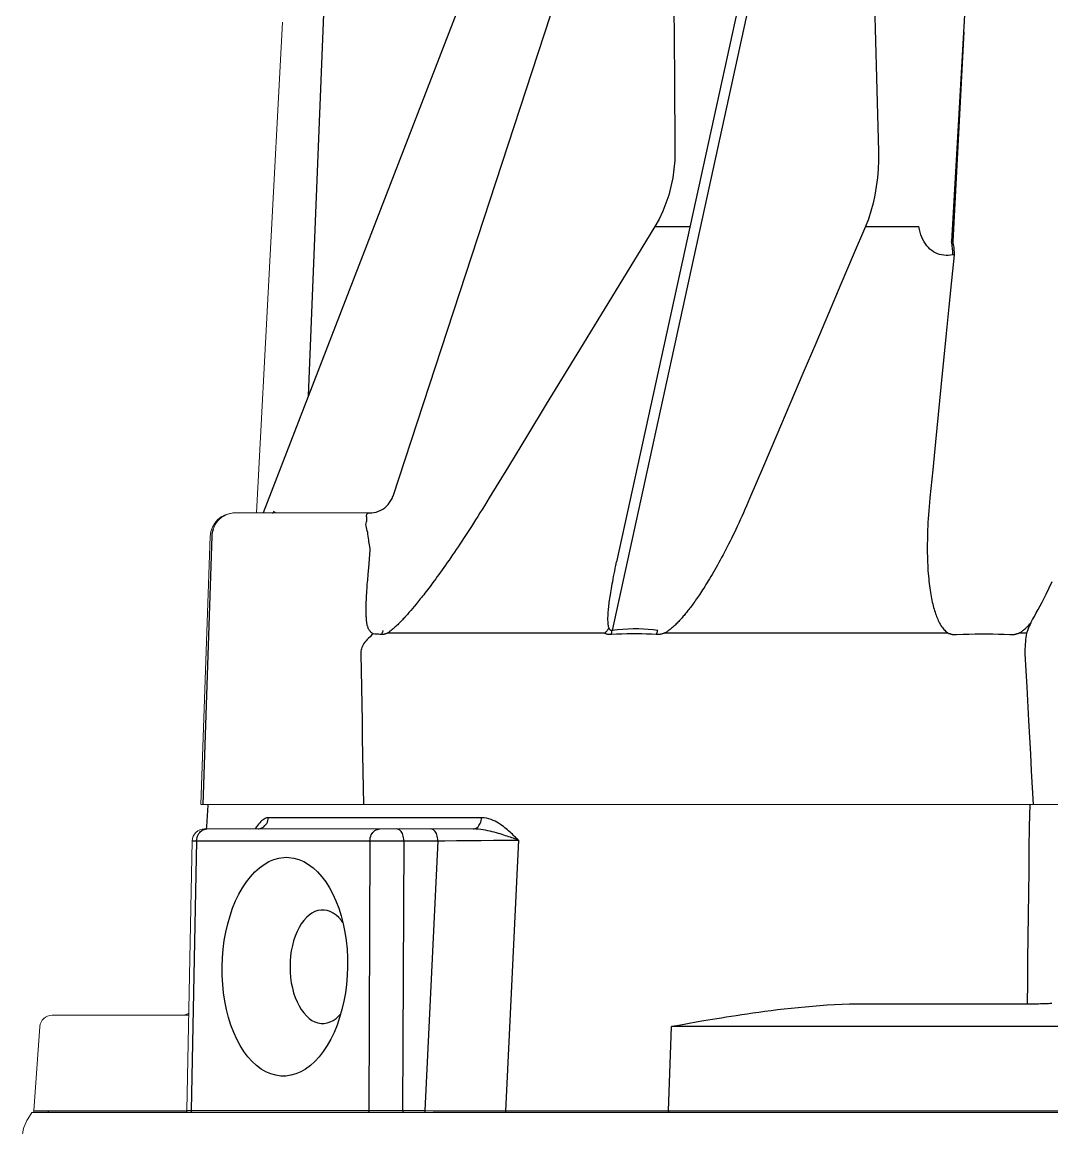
# Model space of a CAD drawing. Header units: millimetres. Extents: x 100 to 1590, y 100 to 694.
# Drawn here: x 1476.108 to 1477.299, y 503.2 to 504.48 of the extents above; entities that cross this region are included whole.
import ezdxf

# ---------------------------------------------------------------- set-up
doc = ezdxf.new("R2010")
doc.units = ezdxf.units.MM
doc.layers.add('OUTLINE', color=6, linetype='Continuous', lineweight=9)

msp = doc.modelspace()

# ---------------------------------------------------------------- linework, layer by layer
at = {"color": 9, "linetype": 'Continuous'}
for p, q in [((1477.2274, 504.9952), (1477.1834, 504.2256)), ((1476.9707, 504.5979), (1476.7908, 503.7758)), ((1476.4396, 504.0472), (1476.4582, 504.5099)), ((1476.8624, 504.4998), (1476.863, 504.415)), ((1477.0944, 504.5), (1477.0966, 504.4151)), ((1477.1978, 504.4682), (1477.1848, 504.2258)), ((1476.863, 504.415), (1476.8635, 504.3298)), ((1477.0966, 504.4151), (1477.0989, 504.3298)), ((1476.8403, 504.2431), (1476.8199, 504.2097)), ((1476.8403, 504.2431), (1476.881, 504.2431)), ((1477.084, 504.2431), (1477.1455, 504.2431)), ((1477.1848, 504.2258), (1477.1834, 504.2256)), ((1477.1865, 504.2105), (1477.1851, 504.2103)), ((1476.4015, 503.9121), (1476.3989, 503.9118)), ((1476.399, 503.9124), (1476.4, 503.9141)), ((1476.3278, 503.8847), (1476.3174, 503.5743)), ((1476.5093, 503.8484), (1476.511, 503.8685)), ((1476.5081, 503.8338), (1476.5086, 503.8408)), ((1476.5086, 503.8408), (1476.5093, 503.8484)), ((1476.5074, 503.8253), (1476.5077, 503.8294)), ((1476.5077, 503.8294), (1476.5081, 503.8338)), ((1477.2928, 503.8178), (1477.3, 503.8325)), ((1476.5068, 503.8158), (1476.507, 503.8194)), ((1476.5599, 503.8011), (1476.5579, 503.7987)), ((1476.562, 503.8036), (1476.5599, 503.8011)), ((1476.5579, 503.7987), (1476.5559, 503.7964)), ((1476.7822, 503.7726), (1476.5307, 503.7726)), ((1477.1797, 503.7726), (1476.8511, 503.7726)), ((1477.1895, 503.7715), (1477.1896, 503.771)), ((1477.2702, 503.7726), (1477.2611, 503.7726)), ((1476.5002, 503.7487), (1476.5009, 503.7097)), ((1476.5009, 503.7097), (1476.5016, 503.6708)), ((1477.2704, 503.7102), (1477.2725, 503.6715)), ((1477.2757, 503.6133), (1477.2778, 503.5743)), ((1476.322, 503.5489), (1476.3238, 503.5739)), ((1476.6399, 503.5592), (1476.3933, 503.5592)), ((1476.3204, 503.5461), (1476.3219, 503.5462)), ((1476.3218, 503.5461), (1476.322, 503.5489)), ((1476.3784, 503.5471), (1476.3778, 503.5462)), ((1476.3819, 503.5463), (1476.3835, 503.5466)), ((1476.3835, 503.5466), (1476.3851, 503.5472)), ((1476.3103, 503.5324), (1476.304, 503.2204)), ((1476.3053, 503.5324), (1476.3103, 503.5324)), ((1476.3103, 503.5324), (1476.5107, 503.5324)), ((1476.5107, 503.5324), (1476.5094, 503.2204)), ((1476.5168, 503.5324), (1476.5219, 503.5325)), ((1476.5219, 503.5325), (1476.5274, 503.5325)), ((1476.5274, 503.5325), (1476.5333, 503.5325)), ((1476.5333, 503.5325), (1476.5391, 503.5325)), ((1476.5391, 503.5325), (1476.5447, 503.5324)), ((1476.5447, 503.5324), (1476.5499, 503.5324)), ((1476.5499, 503.5324), (1476.5485, 503.2204)), ((1476.5499, 503.5324), (1476.5893, 503.5324)), ((1476.5893, 503.5324), (1476.5744, 503.2204)), ((1476.6108, 503.5327), (1476.6249, 503.5328)), ((1476.6249, 503.5328), (1476.6393, 503.533)), ((1476.6393, 503.533), (1476.6535, 503.5331)), ((1476.6535, 503.5331), (1476.6668, 503.5331)), ((1476.6668, 503.5331), (1476.6751, 503.5331)), ((1476.6826, 503.5331), (1476.6676, 503.2197)), ((1476.6751, 503.5331), (1476.6826, 503.5331)), ((1477.2731, 503.3436), (1477.0821, 503.3436)), ((1476.8559, 503.22), (1476.8595, 503.3175)), ((1476.8656, 503.3186), (1476.8595, 503.3175)), ((1478.0184, 503.3175), (1476.8595, 503.3175)), ((1476.8724, 503.3198), (1476.8656, 503.3186)), ((1476.8799, 503.3212), (1476.8724, 503.3198)), ((1476.8881, 503.3226), (1476.8799, 503.3212)), ((1476.897, 503.3241), (1476.8881, 503.3226)), ((1476.1154, 503.2112), (1476.1154, 503.2112)), ((1476.1219, 503.22), (1476.2989, 503.22)), ((1476.2989, 503.2204), (1476.304, 503.2204)), ((1476.304, 503.2204), (1476.5094, 503.2204)), ((1476.5094, 503.2204), (1476.5155, 503.2204)), ((1476.5155, 503.2204), (1476.5205, 503.2204)), ((1476.5205, 503.2204), (1476.5261, 503.2204)), ((1476.5261, 503.2204), (1476.5319, 503.2204)), ((1476.5319, 503.2204), (1476.5406, 503.2204)), ((1476.5406, 503.2204), (1476.5485, 503.2204)), ((1476.5485, 503.2204), (1476.5744, 503.2204)), ((1476.6386, 503.2201), (1476.6588, 503.22)), ((1476.6588, 503.22), (1476.6676, 503.22)), ((1476.6676, 503.22), (1478.756, 503.22))]:
    msp.add_line(p, q, dxfattribs=at)
at = {"color": 7, "linetype": 'Continuous'}
for p, q in [((1476.6523, 504.5978), (1476.3873, 503.9118)), ((1476.7552, 504.5964), (1476.5372, 503.9309)), ((1476.9578, 504.5936), (1476.7961, 503.855)), ((1476.4001, 503.9131), (1476.4003, 503.9132)), ((1476.3815, 503.5463), (1476.3818, 503.5464)), ((1476.3818, 503.5464), (1476.3823, 503.5465)), ((1476.3823, 503.5465), (1476.3823, 503.5465))]:
    msp.add_line(p, q, dxfattribs=at)
at = {"color": 9, "linetype": 'Continuous'}
for points in [[(1476.8635, 504.3298), (1476.8633, 504.3196), (1476.8624, 504.3093), (1476.8609, 504.2992), (1476.8589, 504.2893), (1476.8563, 504.2795), (1476.8531, 504.27), (1476.8494, 504.2607), (1476.8451, 504.2517), (1476.8403, 504.2431)], [(1477.0989, 504.3298), (1477.0989, 504.3196), (1477.0985, 504.3093), (1477.0976, 504.2992), (1477.0963, 504.2893), (1477.0947, 504.2795), (1477.0926, 504.27), (1477.0901, 504.2607), (1477.0872, 504.2517), (1477.084, 504.2431)], [(1477.084, 504.2431), (1477.0698, 504.2099), (1477.0555, 504.1764), (1477.041, 504.1424), (1477.0264, 504.1079), (1477.0115, 504.073), (1476.9965, 504.0377), (1476.9813, 504.0019), (1476.9659, 503.9657), (1476.9503, 503.9291)], [(1477.1851, 504.2103), (1477.1824, 504.2098), (1477.1797, 504.2096), (1477.1771, 504.2096), (1477.1745, 504.2098), (1477.172, 504.2102), (1477.1696, 504.2108), (1477.1672, 504.2116), (1477.1649, 504.2126), (1477.1626, 504.2139), (1477.1605, 504.2153), (1477.1585, 504.217), (1477.1566, 504.2188), (1477.1548, 504.2208), (1477.1532, 504.2231), (1477.1517, 504.2254), (1477.1503, 504.228), (1477.1491, 504.2307), (1477.148, 504.2335), (1477.147, 504.2366), (1477.1462, 504.2397), (1477.1455, 504.2431)], [(1477.1851, 504.2103), (1477.1851, 504.2118), (1477.185, 504.2133), (1477.1848, 504.215), (1477.1847, 504.2167), (1477.1845, 504.2184), (1477.1843, 504.2201), (1477.184, 504.2219), (1477.1837, 504.2237), (1477.1834, 504.2256)], [(1477.1848, 504.2258), (1477.1851, 504.224), (1477.1854, 504.2222), (1477.1857, 504.2204), (1477.1859, 504.2186), (1477.1861, 504.2169), (1477.1862, 504.2152), (1477.1863, 504.2136), (1477.1864, 504.212), (1477.1865, 504.2105)], [(1476.8199, 504.2097), (1476.7784, 504.1419), (1476.7574, 504.1074)], [(1477.1865, 504.2105), (1477.1835, 504.1805), (1477.1804, 504.1501), (1477.1774, 504.1195), (1477.1712, 504.0574)], [(1476.7574, 504.1074), (1476.7146, 504.0374), (1476.6929, 504.0017), (1476.6709, 503.9656), (1476.6487, 503.9291)], [(1477.1712, 504.0574), (1477.168, 504.0258), (1477.1649, 503.9939), (1477.1617, 503.9616), (1477.1584, 503.9291)], [(1476.6487, 503.9291), (1476.6459, 503.9245), (1476.6432, 503.9201), (1476.6405, 503.9158), (1476.6379, 503.9117), (1476.6354, 503.9076), (1476.6329, 503.9037), (1476.6305, 503.8999), (1476.6281, 503.8962), (1476.6258, 503.8926), (1476.6235, 503.8891), (1476.6213, 503.8857), (1476.6191, 503.8823), (1476.6169, 503.879), (1476.6148, 503.8758), (1476.6127, 503.8726), (1476.6106, 503.8695), (1476.6085, 503.8664), (1476.6064, 503.8634), (1476.6043, 503.8603), (1476.6022, 503.8573), (1476.6002, 503.8544), (1476.5982, 503.8515), (1476.5961, 503.8486), (1476.5942, 503.8459), (1476.5923, 503.8432), (1476.5904, 503.8406), (1476.5886, 503.8381), (1476.5868, 503.8357), (1476.5851, 503.8333), (1476.5834, 503.8311), (1476.5818, 503.8289), (1476.5802, 503.8268), (1476.5787, 503.8247), (1476.5772, 503.8227), (1476.5757, 503.8208), (1476.5743, 503.819), (1476.5729, 503.8172), (1476.5716, 503.8155), (1476.5703, 503.8138), (1476.569, 503.8122), (1476.5678, 503.8107), (1476.5666, 503.8092), (1476.5654, 503.8077), (1476.5642, 503.8063), (1476.562, 503.8036)], [(1476.9503, 503.9291), (1476.9483, 503.9245), (1476.9464, 503.9201), (1476.9445, 503.9158), (1476.9427, 503.9117), (1476.9409, 503.9076), (1476.9391, 503.9037), (1476.9373, 503.8999), (1476.9356, 503.8962), (1476.9339, 503.8926), (1476.9322, 503.8891), (1476.9305, 503.8857), (1476.9289, 503.8823), (1476.9272, 503.879), (1476.9256, 503.8758), (1476.924, 503.8726), (1476.9224, 503.8695), (1476.9208, 503.8664), (1476.9191, 503.8634), (1476.9175, 503.8603), (1476.9159, 503.8573), (1476.9143, 503.8544), (1476.9127, 503.8515), (1476.9111, 503.8486), (1476.9095, 503.8458), (1476.908, 503.8432), (1476.9065, 503.8406), (1476.905, 503.8381), (1476.9036, 503.8357), (1476.9021, 503.8333), (1476.9008, 503.8311), (1476.8994, 503.8289), (1476.8981, 503.8267), (1476.8968, 503.8247), (1476.8955, 503.8227), (1476.8943, 503.8208), (1476.8931, 503.819), (1476.8919, 503.8172), (1476.8907, 503.8155), (1476.8896, 503.8138), (1476.8885, 503.8122), (1476.8874, 503.8107), (1476.8864, 503.8092), (1476.8853, 503.8077), (1476.8843, 503.8063), (1476.8833, 503.8049), (1476.8823, 503.8036), (1476.8814, 503.8023), (1476.8804, 503.8011), (1476.8795, 503.7999), (1476.8786, 503.7987), (1476.8777, 503.7976), (1476.8768, 503.7964), (1476.8759, 503.7953), (1476.875, 503.7943), (1476.8741, 503.7932), (1476.8732, 503.7922), (1476.8724, 503.7912), (1476.8715, 503.7902), (1476.8706, 503.7892), (1476.8697, 503.7882), (1476.8688, 503.7872), (1476.8679, 503.7862), (1476.867, 503.7853), (1476.866, 503.7843), (1476.8651, 503.7834), (1476.8642, 503.7825), (1476.8632, 503.7816), (1476.8623, 503.7807), (1476.8614, 503.7799), (1476.8605, 503.7791), (1476.8596, 503.7783), (1476.8587, 503.7776), (1476.8578, 503.7769), (1476.8569, 503.7763), (1476.8561, 503.7757), (1476.8553, 503.7751), (1476.8544, 503.7745), (1476.8536, 503.774), (1476.8528, 503.7735), (1476.852, 503.773), (1476.8511, 503.7726)], [(1477.1584, 503.9291), (1477.1579, 503.924), (1477.1575, 503.9191), (1477.1571, 503.9144), (1477.1568, 503.9097), (1477.1565, 503.9052), (1477.1562, 503.9008), (1477.156, 503.8965), (1477.1558, 503.8924), (1477.1557, 503.8883), (1477.1556, 503.8843), (1477.1555, 503.8803), (1477.1554, 503.8765), (1477.1554, 503.8727), (1477.1554, 503.8689), (1477.1554, 503.8652), (1477.1555, 503.8616), (1477.1556, 503.858), (1477.1557, 503.8546), (1477.1559, 503.8512), (1477.156, 503.848), (1477.1562, 503.8448), (1477.1565, 503.8417), (1477.1567, 503.8387), (1477.157, 503.8358), (1477.1573, 503.833), (1477.1576, 503.8302), (1477.1579, 503.8276), (1477.1582, 503.8249), (1477.1586, 503.8224), (1477.159, 503.8199), (1477.1594, 503.8175), (1477.1598, 503.8152), (1477.1602, 503.8129), (1477.1607, 503.8107), (1477.1612, 503.8085), (1477.1616, 503.8065), (1477.1622, 503.8044), (1477.1627, 503.8025), (1477.1632, 503.8006), (1477.1638, 503.7987), (1477.1643, 503.7969), (1477.1649, 503.7952), (1477.1655, 503.7935), (1477.1661, 503.7918), (1477.1668, 503.7903), (1477.1675, 503.7887), (1477.1681, 503.7872), (1477.1689, 503.7858), (1477.1696, 503.7844), (1477.1703, 503.783), (1477.1711, 503.7817), (1477.172, 503.7805), (1477.1728, 503.7793), (1477.1737, 503.7781), (1477.1746, 503.777), (1477.1755, 503.776), (1477.1765, 503.7751), (1477.1775, 503.7742), (1477.1786, 503.7733), (1477.1797, 503.7726)], [(1476.5061, 503.8984), (1476.5065, 503.9), (1476.5068, 503.9014), (1476.507, 503.9028), (1476.5072, 503.9041), (1476.5072, 503.9053), (1476.5071, 503.9063)], [(1476.5071, 503.9063), (1476.5069, 503.9076), (1476.5069, 503.9087), (1476.507, 503.9095), (1476.5072, 503.9103), (1476.5075, 503.9108), (1476.508, 503.9113), (1476.5087, 503.9116), (1476.5096, 503.9118), (1476.5106, 503.9118)], [(1476.3294, 503.8931), (1476.3286, 503.8904), (1476.328, 503.8875), (1476.3278, 503.8847)], [(1476.5093, 503.8804), (1476.509, 503.8827), (1476.5087, 503.8849), (1476.5084, 503.887), (1476.5081, 503.8891), (1476.5077, 503.8911), (1476.5073, 503.893), (1476.5069, 503.8949), (1476.5065, 503.8967), (1476.5061, 503.8984)], [(1476.511, 503.8685), (1476.5108, 503.8706), (1476.5106, 503.8727), (1476.5103, 503.8747), (1476.51, 503.8767), (1476.5096, 503.8786), (1476.5093, 503.8804)], [(1476.7873, 503.7786), (1476.787, 503.7794), (1476.7868, 503.7804), (1476.7865, 503.7814), (1476.7864, 503.7825), (1476.7862, 503.7836), (1476.7861, 503.7849), (1476.7861, 503.7862), (1476.786, 503.7876), (1476.786, 503.7891), (1476.786, 503.7906), (1476.7861, 503.7922), (1476.7862, 503.7938), (1476.7863, 503.7955), (1476.7864, 503.7972), (1476.7865, 503.799), (1476.7867, 503.8008), (1476.7869, 503.8026), (1476.7871, 503.8046), (1476.7873, 503.8065), (1476.7876, 503.8085), (1476.7879, 503.8106), (1476.7882, 503.8128), (1476.7885, 503.8149), (1476.7888, 503.8172), (1476.7892, 503.8196), (1476.7896, 503.822), (1476.79, 503.8245), (1476.7905, 503.8271), (1476.791, 503.8297), (1476.7915, 503.8325), (1476.792, 503.8353), (1476.7926, 503.8383), (1476.7932, 503.8413), (1476.7939, 503.8444), (1476.7945, 503.8477), (1476.7952, 503.851), (1476.7961, 503.855)], [(1476.507, 503.8194), (1476.5072, 503.8213), (1476.5074, 503.8253)], [(1476.5085, 503.7788), (1476.5083, 503.7795), (1476.5081, 503.7802), (1476.5079, 503.7809), (1476.5077, 503.7817), (1476.5076, 503.7824), (1476.5074, 503.7832), (1476.5073, 503.784), (1476.5072, 503.7849), (1476.507, 503.7858), (1476.5069, 503.7867), (1476.5068, 503.7877), (1476.5067, 503.7886), (1476.5066, 503.7897), (1476.5066, 503.7907), (1476.5065, 503.7918), (1476.5065, 503.7929), (1476.5064, 503.7941), (1476.5064, 503.7953), (1476.5063, 503.7965), (1476.5063, 503.7977), (1476.5063, 503.799), (1476.5063, 503.8004), (1476.5063, 503.8017), (1476.5064, 503.8031), (1476.5064, 503.8045), (1476.5064, 503.806), (1476.5065, 503.8075), (1476.5065, 503.8091), (1476.5066, 503.8107), (1476.5067, 503.8123), (1476.5068, 503.8158)], [(1477.275, 503.7848), (1477.2772, 503.7884), (1477.2794, 503.7921), (1477.2815, 503.796), (1477.2837, 503.8001), (1477.286, 503.8043), (1477.2882, 503.8087), (1477.2905, 503.8132), (1477.2928, 503.8178)], [(1476.5559, 503.7964), (1476.5549, 503.7953), (1476.554, 503.7943), (1476.553, 503.7932), (1476.5521, 503.7922), (1476.5512, 503.7912), (1476.5502, 503.7902), (1476.5493, 503.7892), (1476.5484, 503.7882), (1476.5475, 503.7872), (1476.5465, 503.7862), (1476.5456, 503.7853), (1476.5447, 503.7843), (1476.5437, 503.7834), (1476.5428, 503.7825), (1476.5418, 503.7816), (1476.5409, 503.7807), (1476.54, 503.7799), (1476.5391, 503.7791), (1476.5383, 503.7783), (1476.5374, 503.7776), (1476.5366, 503.7769), (1476.5358, 503.7763), (1476.5351, 503.7757), (1476.5343, 503.7751), (1476.5335, 503.7745), (1476.5328, 503.774), (1476.5321, 503.7735), (1476.5314, 503.773), (1476.5307, 503.7726)], [(1476.5146, 503.7718), (1476.5143, 503.772), (1476.5139, 503.7722), (1476.5136, 503.7724), (1476.5132, 503.7726), (1476.5129, 503.7729), (1476.5125, 503.7731), (1476.5122, 503.7734), (1476.5118, 503.7738), (1476.5115, 503.7741), (1476.5112, 503.7745), (1476.5108, 503.7749), (1476.5105, 503.7754), (1476.5101, 503.7759), (1476.5098, 503.7764), (1476.5095, 503.777), (1476.5092, 503.7775), (1476.5088, 503.7782), (1476.5085, 503.7788)], [(1476.5238, 503.771), (1476.5241, 503.7715), (1476.5244, 503.772), (1476.5247, 503.7725), (1476.525, 503.7731), (1476.5252, 503.7736), (1476.5255, 503.7741), (1476.5257, 503.7747), (1476.526, 503.7752), (1476.5262, 503.7758)], [(1476.7822, 503.7726), (1476.7828, 503.7732), (1476.7834, 503.7738), (1476.784, 503.7745), (1476.7846, 503.7751), (1476.7852, 503.7758), (1476.7857, 503.7765), (1476.7863, 503.7772), (1476.7868, 503.7779), (1476.7873, 503.7786)], [(1476.7908, 503.7758), (1476.7905, 503.7757), (1476.7902, 503.7757), (1476.79, 503.7757), (1476.7897, 503.7757), (1476.7895, 503.7758), (1476.7892, 503.7759), (1476.789, 503.7761), (1476.7887, 503.7763), (1476.7885, 503.7765), (1476.7883, 503.7768), (1476.7881, 503.7771), (1476.7879, 503.7774), (1476.7877, 503.7778), (1476.7875, 503.7782), (1476.7873, 503.7786)], [(1476.7899, 503.771), (1476.7901, 503.7715), (1476.7902, 503.772), (1476.7903, 503.7725), (1476.7904, 503.7731), (1476.7905, 503.7736), (1476.7905, 503.7741), (1476.7906, 503.7747), (1476.7907, 503.7752), (1476.7908, 503.7758)], [(1476.8437, 503.7758), (1476.8382, 503.7764), (1476.8327, 503.7769), (1476.827, 503.7773), (1476.8212, 503.7775), (1476.8153, 503.7775), (1476.8093, 503.7773), (1476.8032, 503.777), (1476.797, 503.7765), (1476.7908, 503.7758)], [(1476.8418, 503.771), (1476.8421, 503.7715), (1476.8423, 503.772), (1476.8425, 503.7725), (1476.8427, 503.7731), (1476.8429, 503.7736), (1476.8432, 503.7741), (1476.8434, 503.7747), (1476.8435, 503.7752), (1476.8437, 503.7758)], [(1477.2611, 503.7726), (1477.2619, 503.773), (1477.2626, 503.7734), (1477.2634, 503.7739), (1477.2642, 503.7744), (1477.265, 503.775), (1477.2657, 503.7756), (1477.2665, 503.7762), (1477.2673, 503.7768), (1477.268, 503.7774), (1477.2688, 503.7781), (1477.2696, 503.7789), (1477.2703, 503.7796), (1477.2711, 503.7804), (1477.2719, 503.7812), (1477.2727, 503.782), (1477.2734, 503.7829), (1477.2742, 503.7838), (1477.275, 503.7848)], [(1477.275, 503.7848), (1477.2742, 503.7828), (1477.2734, 503.7808), (1477.2726, 503.7787), (1477.2718, 503.7767), (1477.271, 503.7746), (1477.2702, 503.7726)], [(1476.5091, 503.767), (1476.5076, 503.7654), (1476.5062, 503.7638), (1476.5049, 503.7623), (1476.5038, 503.7607), (1476.5029, 503.7592), (1476.5021, 503.7577), (1476.5014, 503.7562), (1476.5009, 503.7547), (1476.5005, 503.7532), (1476.5003, 503.7517), (1476.5002, 503.7502), (1476.5002, 503.7487)], [(1476.5146, 503.7718), (1476.5126, 503.7702), (1476.5108, 503.7686), (1476.5091, 503.767)], [(1476.5238, 503.771), (1476.5223, 503.7712), (1476.5208, 503.7714), (1476.5193, 503.7715), (1476.5177, 503.7716), (1476.5162, 503.7717), (1476.5146, 503.7718)], [(1476.5307, 503.7726), (1476.5302, 503.7724), (1476.5297, 503.7722), (1476.5292, 503.772), (1476.5287, 503.7718), (1476.5283, 503.7716), (1476.5278, 503.7715), (1476.5273, 503.7714), (1476.5268, 503.7712), (1476.5264, 503.7711), (1476.5259, 503.7711), (1476.5255, 503.771), (1476.525, 503.771), (1476.5246, 503.771), (1476.5242, 503.771), (1476.5238, 503.771)], [(1476.7899, 503.771), (1476.7895, 503.771), (1476.789, 503.771), (1476.7885, 503.771), (1476.7879, 503.771), (1476.7874, 503.771), (1476.7869, 503.7711), (1476.7864, 503.7712), (1476.7858, 503.7713), (1476.7853, 503.7714), (1476.7847, 503.7716), (1476.7842, 503.7717), (1476.7837, 503.7719), (1476.7832, 503.7721), (1476.7827, 503.7723), (1476.7822, 503.7726)], [(1476.8418, 503.771), (1476.8364, 503.7714), (1476.8308, 503.7717), (1476.8252, 503.7719), (1476.8195, 503.772), (1476.8137, 503.772), (1476.8079, 503.7719), (1476.802, 503.7717), (1476.796, 503.7714), (1476.7899, 503.771)], [(1476.8511, 503.7726), (1476.8505, 503.7724), (1476.8499, 503.7722), (1476.8493, 503.772), (1476.8487, 503.7718), (1476.848, 503.7716), (1476.8474, 503.7715), (1476.8468, 503.7714), (1476.8462, 503.7712), (1476.8455, 503.7711), (1476.8449, 503.7711), (1476.8442, 503.771), (1476.8436, 503.771), (1476.843, 503.771), (1476.8424, 503.771), (1476.8418, 503.771)], [(1477.1797, 503.7726), (1477.1801, 503.7724), (1477.1805, 503.7723), (1477.1809, 503.7722), (1477.1813, 503.7721), (1477.1817, 503.7719), (1477.1821, 503.7718), (1477.1825, 503.7717), (1477.1828, 503.7716), (1477.1832, 503.7715), (1477.1836, 503.7715), (1477.1839, 503.7714), (1477.1843, 503.7713), (1477.1846, 503.7713), (1477.185, 503.7712), (1477.1853, 503.7712), (1477.1856, 503.7711), (1477.186, 503.7711), (1477.1863, 503.771), (1477.1867, 503.771), (1477.187, 503.771), (1477.1874, 503.771), (1477.1877, 503.771), (1477.1881, 503.771), (1477.1884, 503.771), (1477.1888, 503.771), (1477.1892, 503.771), (1477.1967, 503.7714)], [(1477.1967, 503.7714), (1477.2038, 503.7717), (1477.2107, 503.7719), (1477.2176, 503.772), (1477.2244, 503.772), (1477.2311, 503.7719), (1477.2378, 503.7717), (1477.2443, 503.7714), (1477.2508, 503.771)], [(1477.2508, 503.771), (1477.2511, 503.771), (1477.2515, 503.771), (1477.2519, 503.771), (1477.2524, 503.771), (1477.2528, 503.771), (1477.2533, 503.771), (1477.2537, 503.771), (1477.2542, 503.771), (1477.2547, 503.7711), (1477.2551, 503.7712), (1477.2556, 503.7712), (1477.2561, 503.7713), (1477.2567, 503.7714), (1477.2572, 503.7715), (1477.2577, 503.7716), (1477.2582, 503.7718), (1477.2588, 503.7719), (1477.2593, 503.7721), (1477.2599, 503.7722), (1477.2605, 503.7724), (1477.2611, 503.7726)], [(1477.2702, 503.7726), (1477.2698, 503.7702), (1477.2694, 503.7677), (1477.2691, 503.7652), (1477.2688, 503.7625), (1477.2686, 503.7598), (1477.2684, 503.7571), (1477.2683, 503.7543), (1477.2683, 503.7515), (1477.2683, 503.7487)], [(1477.2683, 503.7487), (1477.2694, 503.7294), (1477.2704, 503.7102)], [(1477.2725, 503.6715), (1477.2746, 503.6327), (1477.2757, 503.6133)], [(1476.5016, 503.6708), (1476.5019, 503.6515), (1476.5026, 503.6128)], [(1476.5026, 503.6128), (1476.503, 503.5936), (1476.5033, 503.5743)], [(1477.2738, 503.5743), (1477.2734, 503.5489), (1477.273, 503.5234), (1477.2727, 503.4979), (1477.2723, 503.4723), (1477.272, 503.4467), (1477.2717, 503.421), (1477.2714, 503.3953), (1477.2711, 503.3695), (1477.2708, 503.3436)], [(1476.3933, 503.5592), (1476.3921, 503.5591), (1476.3909, 503.5589), (1476.3897, 503.5584), (1476.3884, 503.5577), (1476.3871, 503.5569), (1476.3858, 503.5559), (1476.3845, 503.5547), (1476.3832, 503.5533), (1476.3819, 503.5519), (1476.3807, 503.5503), (1476.3795, 503.5487), (1476.3784, 503.5471)], [(1476.3851, 503.5472), (1476.3866, 503.5479), (1476.3879, 503.5488), (1476.3892, 503.55), (1476.3903, 503.5512), (1476.3913, 503.5526), (1476.3921, 503.5542), (1476.3927, 503.5558), (1476.3931, 503.5575), (1476.3933, 503.5592)], [(1476.63, 503.5462), (1476.6313, 503.5463), (1476.6325, 503.5466), (1476.6337, 503.5472), (1476.6348, 503.5479), (1476.6358, 503.5488), (1476.6368, 503.55), (1476.6376, 503.5512), (1476.6384, 503.5526), (1476.639, 503.5542), (1476.6395, 503.5558), (1476.6398, 503.5575), (1476.6399, 503.5592)], [(1476.6826, 503.5331), (1476.6815, 503.5342), (1476.6804, 503.5353), (1476.6792, 503.5365), (1476.678, 503.5376), (1476.6768, 503.5388), (1476.6755, 503.54), (1476.6742, 503.5412), (1476.6728, 503.5425), (1476.6714, 503.5437), (1476.67, 503.545), (1476.6684, 503.5463), (1476.6668, 503.5476), (1476.6651, 503.5489), (1476.6634, 503.5502), (1476.6616, 503.5515), (1476.6596, 503.5527), (1476.6576, 503.5539), (1476.6555, 503.5551), (1476.6533, 503.5561), (1476.6509, 503.5571), (1476.6484, 503.5579), (1476.6457, 503.5585), (1476.6429, 503.559), (1476.6399, 503.5592)], [(1476.3103, 503.5324), (1476.3105, 503.5342), (1476.3108, 503.536), (1476.3113, 503.5377), (1476.312, 503.5393), (1476.3128, 503.5408), (1476.3138, 503.5422), (1476.3149, 503.5433), (1476.3162, 503.5443), (1476.3175, 503.5451), (1476.3189, 503.5457), (1476.3204, 503.5461)], [(1476.5107, 503.5324), (1476.5108, 503.5342), (1476.5111, 503.536), (1476.5116, 503.5377), (1476.5123, 503.5393), (1476.5132, 503.5408), (1476.5142, 503.5422), (1476.5153, 503.5433), (1476.5165, 503.5443), (1476.5179, 503.5451), (1476.5193, 503.5457), (1476.5207, 503.5461), (1476.5222, 503.5462)], [(1476.5499, 503.5324), (1476.5498, 503.5342), (1476.5496, 503.536), (1476.5492, 503.5377), (1476.5487, 503.5393), (1476.5482, 503.5408), (1476.5475, 503.5422), (1476.5467, 503.5433), (1476.5458, 503.5443), (1476.5449, 503.5451), (1476.5439, 503.5457), (1476.5429, 503.5461), (1476.5418, 503.5462)], [(1476.5893, 503.5324), (1476.5892, 503.5342), (1476.589, 503.536), (1476.5886, 503.5377), (1476.5881, 503.5393), (1476.5876, 503.5408), (1476.5869, 503.5422), (1476.5861, 503.5433), (1476.5852, 503.5443), (1476.5843, 503.5451), (1476.5833, 503.5457), (1476.5822, 503.5461), (1476.5812, 503.5462)], [(1476.6826, 503.5331), (1476.6812, 503.5337), (1476.6797, 503.5342), (1476.6782, 503.5348), (1476.6766, 503.5354), (1476.675, 503.536), (1476.6732, 503.5366), (1476.6715, 503.5372), (1476.6696, 503.5378), (1476.6677, 503.5384), (1476.6657, 503.5391), (1476.6636, 503.5397), (1476.6615, 503.5404), (1476.6593, 503.541), (1476.657, 503.5417), (1476.6546, 503.5423), (1476.6522, 503.5429), (1476.6497, 503.5435), (1476.6471, 503.5441), (1476.6444, 503.5446), (1476.6417, 503.5451), (1476.6389, 503.5455), (1476.636, 503.5459), (1476.6331, 503.5461), (1476.63, 503.5462)], [(1476.5107, 503.5324), (1476.5125, 503.5324), (1476.5168, 503.5324)], [(1476.5893, 503.5324), (1476.5933, 503.5324), (1476.5974, 503.5325), (1476.6108, 503.5327)], [(1477.0821, 503.3436), (1477.0738, 503.3435), (1477.0653, 503.3434), (1477.0568, 503.3431), (1477.0482, 503.3427), (1477.0395, 503.3422), (1477.0309, 503.3416), (1477.0225, 503.3409), (1477.0141, 503.3402), (1477.0059, 503.3394), (1476.9979, 503.3386), (1476.99, 503.3377), (1476.9823, 503.3368), (1476.9748, 503.3359), (1476.9675, 503.3349), (1476.9605, 503.334), (1476.9537, 503.333), (1476.9471, 503.3321), (1476.9407, 503.3311), (1476.9345, 503.3302), (1476.9285, 503.3293), (1476.9228, 503.3284), (1476.9172, 503.3275), (1476.9119, 503.3266), (1476.9068, 503.3258), (1476.9018, 503.3249), (1476.897, 503.3241)], [(1477.2798, 503.3437), (1477.2776, 503.3436), (1477.2731, 503.3436)], [(1477.2863, 503.3438), (1477.2842, 503.3437), (1477.2798, 503.3437)], [(1477.2995, 503.3443), (1477.2983, 503.3442), (1477.297, 503.3441), (1477.2955, 503.344), (1477.2939, 503.344), (1477.2921, 503.3439), (1477.2903, 503.3439), (1477.2863, 503.3438)], [(1476.1386, 503.22), (1476.1386, 503.2197), (1476.1385, 503.2194), (1476.1385, 503.219), (1476.1385, 503.2187), (1476.1384, 503.2184), (1476.1384, 503.2181)], [(1476.304, 503.2204), (1476.304, 503.22), (1476.304, 503.2196), (1476.3039, 503.2192), (1476.3039, 503.2188), (1476.3039, 503.2185), (1476.3038, 503.2181)], [(1476.5094, 503.2204), (1476.5094, 503.22), (1476.5093, 503.2196), (1476.5093, 503.2192), (1476.5093, 503.2188), (1476.5092, 503.2185), (1476.5092, 503.2181)], [(1476.5485, 503.2204), (1476.5485, 503.22), (1476.5486, 503.2196), (1476.5486, 503.2192), (1476.5486, 503.2188), (1476.5486, 503.2185), (1476.5487, 503.2181)], [(1476.5744, 503.2204), (1476.584, 503.2203), (1476.5891, 503.2203), (1476.5944, 503.2202)], [(1476.5744, 503.2204), (1476.5744, 503.22), (1476.5744, 503.2196), (1476.5744, 503.2192), (1476.5744, 503.2188), (1476.5745, 503.2185), (1476.5745, 503.2181)], [(1476.5944, 503.2202), (1476.6053, 503.2202), (1476.6109, 503.2201)], [(1476.6109, 503.2201), (1476.6276, 503.2201), (1476.6332, 503.2201), (1476.6386, 503.2201)], [(1476.6676, 503.2197), (1476.6676, 503.2194), (1476.6676, 503.219), (1476.6675, 503.2187), (1476.6675, 503.2184), (1476.6675, 503.2181)], [(1476.8559, 503.22), (1476.8559, 503.2197), (1476.8559, 503.2194), (1476.8559, 503.219), (1476.8559, 503.2187), (1476.8558, 503.2184), (1476.8558, 503.2181)]]:
    msp.add_lwpolyline(points, dxfattribs=at)
at = {"color": 7, "linetype": 'Continuous'}
for points in [[(1476.535, 503.9261), (1476.5363, 503.9286), (1476.5372, 503.9311)], [(1476.5106, 503.9118), (1476.5128, 503.9119), (1476.5154, 503.9122), (1476.5181, 503.9128), (1476.5207, 503.9137), (1476.5232, 503.9148)], [(1476.5232, 503.9148), (1476.5256, 503.9161), (1476.5278, 503.9177), (1476.5299, 503.9195), (1476.5318, 503.9215), (1476.5335, 503.9237), (1476.535, 503.9261)], [(1476.3978, 503.9118), (1476.3978, 503.9118), (1476.3983, 503.912), (1476.3989, 503.9123), (1476.3996, 503.9127), (1476.4001, 503.9131)], [(1476.3397, 503.3868), (1476.3401, 503.3971), (1476.3409, 503.4072), (1476.3422, 503.4171), (1476.344, 503.4269), (1476.3462, 503.4364), (1476.3489, 503.4456), (1476.3519, 503.4544), (1476.3554, 503.4629), (1476.3592, 503.4707), (1476.3633, 503.4781), (1476.3678, 503.4849), (1476.3725, 503.491), (1476.3776, 503.4964), (1476.3828, 503.5012), (1476.3882, 503.5052), (1476.3938, 503.5084), (1476.3996, 503.5108), (1476.4053, 503.5125), (1476.4112, 503.5133), (1476.4141, 503.5134)], [(1476.4141, 503.5134), (1476.417, 503.5133), (1476.4228, 503.5125), (1476.4286, 503.5108), (1476.4342, 503.5084), (1476.4397, 503.5052), (1476.445, 503.5012), (1476.4502, 503.4964), (1476.455, 503.491), (1476.4596, 503.4849), (1476.4639, 503.4781), (1476.4678, 503.4707), (1476.4714, 503.4629), (1476.4746, 503.4544), (1476.4774, 503.4456)], [(1476.456, 503.4524), (1476.4542, 503.4524), (1476.4506, 503.4518), (1476.4471, 503.4506), (1476.4436, 503.4488), (1476.4403, 503.4465), (1476.4372, 503.4437), (1476.4341, 503.4403), (1476.4313, 503.4364), (1476.4287, 503.4321), (1476.4264, 503.4274), (1476.4243, 503.4223), (1476.4225, 503.4169), (1476.421, 503.4112), (1476.4198, 503.4053), (1476.419, 503.3993), (1476.4185, 503.3931), (1476.4183, 503.3868)], [(1476.4793, 503.4381), (1476.4778, 503.4403), (1476.4748, 503.4437), (1476.4716, 503.4465), (1476.4683, 503.4488), (1476.4648, 503.4506), (1476.4613, 503.4518), (1476.4578, 503.4524), (1476.456, 503.4524)], [(1476.4774, 503.4456), (1476.4798, 503.4364), (1476.4817, 503.4269), (1476.4832, 503.4171), (1476.4842, 503.4072), (1476.4848, 503.3971), (1476.4849, 503.3868)], [(1476.4105, 503.2603), (1476.4076, 503.2604), (1476.4017, 503.2612), (1476.396, 503.2628), (1476.3904, 503.2653), (1476.3849, 503.2685), (1476.3796, 503.2725), (1476.3744, 503.2772), (1476.3696, 503.2827), (1476.365, 503.2888), (1476.3607, 503.2956), (1476.3568, 503.3029), (1476.3532, 503.3108), (1476.35, 503.3192), (1476.3472, 503.328), (1476.3448, 503.3372), (1476.3429, 503.3468), (1476.3414, 503.3565), (1476.3404, 503.3664), (1476.3398, 503.3765), (1476.3397, 503.3868)], [(1476.4183, 503.3868), (1476.4185, 503.3805), (1476.419, 503.3743), (1476.4198, 503.3683), (1476.421, 503.3624), (1476.4225, 503.3567), (1476.4243, 503.3513), (1476.4264, 503.3463), (1476.4287, 503.3415), (1476.4313, 503.3372), (1476.4341, 503.3334), (1476.4372, 503.33), (1476.4403, 503.3271), (1476.4436, 503.3248), (1476.4471, 503.323), (1476.4506, 503.3219), (1476.4542, 503.3213), (1476.456, 503.3212)], [(1476.4849, 503.3868), (1476.4845, 503.3765), (1476.4836, 503.3664), (1476.4823, 503.3565), (1476.4806, 503.3468), (1476.4784, 503.3372)], [(1476.4784, 503.3372), (1476.4757, 503.328), (1476.4727, 503.3192), (1476.4692, 503.3108), (1476.4654, 503.3029), (1476.4613, 503.2956), (1476.4568, 503.2888), (1476.452, 503.2827), (1476.447, 503.2772), (1476.4418, 503.2725), (1476.4363, 503.2685), (1476.4308, 503.2653), (1476.425, 503.2628), (1476.4192, 503.2612), (1476.4134, 503.2604), (1476.4105, 503.2603)], [(1476.456, 503.3212), (1476.4578, 503.3213), (1476.4613, 503.3219), (1476.4648, 503.323), (1476.4683, 503.3248), (1476.4716, 503.3271), (1476.4748, 503.33), (1476.477, 503.3325)]]:
    msp.add_lwpolyline(points, dxfattribs=at)
msp.add_arc((1476.2849, 503.2207), 0.0141, 349.2815, 358.8363, dxfattribs=at)
at = {"layer": 'OUTLINE'}
for p, q in [((1476.3797, 503.9118), (1476.4095, 504.4795)), ((1476.3549, 503.9118), (1476.3521, 503.9117)), ((1476.5107, 503.9118), (1476.3541, 503.9118)), ((1476.3152, 503.5743), (1476.326, 503.8847)), ((1478.5627, 503.5743), (1476.3152, 503.5743)), ((1476.3215, 503.5461), (1476.3235, 503.5739)), ((1476.3193, 503.5462), (1476.63, 503.5462)), ((1476.3053, 503.5324), (1476.2989, 503.2204)), ((1476.3012, 503.3306), (1476.143, 503.3306)), ((1476.2965, 503.331), (1476.2982, 503.3315)), ((1476.2997, 503.3323), (1476.3012, 503.3332)), ((1476.3001, 503.3323), (1476.3012, 503.333)), ((1476.1219, 503.22), (1476.129, 503.3175)), ((1476.1154, 503.2112), (1476.1197, 503.2181)), ((1478.7582, 503.2181), (1476.1197, 503.2181)), ((1476.1219, 503.22), (1476.1216, 503.2181))]:
    msp.add_line(p, q, dxfattribs=at)
for points in [[(1476.3467, 503.9105), (1476.3441, 503.9095), (1476.3416, 503.9082), (1476.3393, 503.9067), (1476.3371, 503.9049), (1476.3351, 503.9029), (1476.3333, 503.9007), (1476.3317, 503.8983), (1476.3304, 503.8958), (1476.3294, 503.8931)], [(1476.3521, 503.9117), (1476.3494, 503.9112), (1476.3467, 503.9105)], [(1476.293, 503.3306), (1476.2948, 503.3307), (1476.2965, 503.331), (1476.2982, 503.3315), (1476.2997, 503.3323), (1476.3012, 503.3332)], [(1476.2935, 503.3306), (1476.2952, 503.3307), (1476.2969, 503.331), (1476.2986, 503.3315), (1476.3001, 503.3323)]]:
    msp.add_lwpolyline(points, dxfattribs=at)
for centre, radius, start, end in [((1476.3541, 503.8837), 0.0281, 90.0001, 178), ((1476.3193, 503.5321), 0.0141, 90, 178.8362), ((1476.143, 503.3165), 0.0141, 89.9995, 175.85), ((1476.1552, 503.1864), 0.0469, 148.0077, 176)]:
    msp.add_arc(centre, radius, start, end, dxfattribs=at)

doc.saveas('drawing.dxf')
